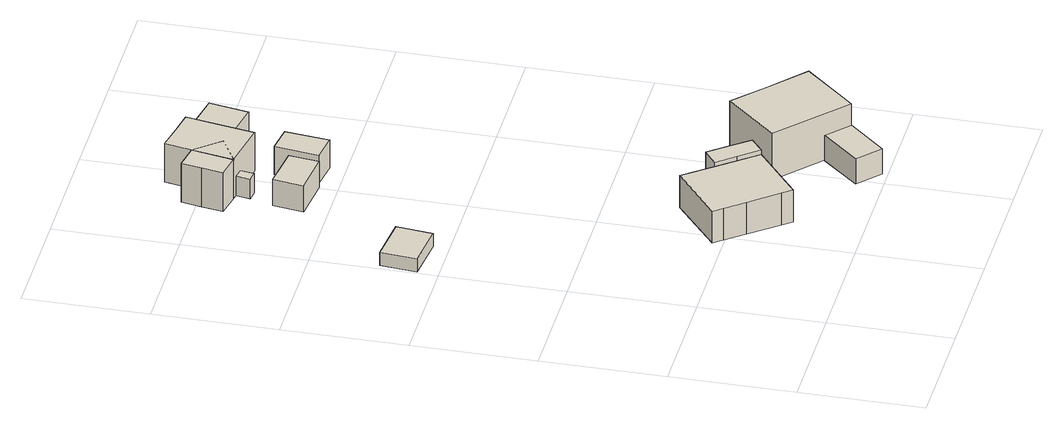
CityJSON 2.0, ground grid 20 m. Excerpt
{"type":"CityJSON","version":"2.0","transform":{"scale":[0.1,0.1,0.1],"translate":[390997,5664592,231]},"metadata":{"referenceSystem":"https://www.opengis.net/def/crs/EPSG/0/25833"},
"CityObjects":{
"building1":{"type":"Building","attributes":{"Gemeindeschluessel":"14627100","BezugspunktDach":"2200","function":"31001_9998","measuredHeight":2.57,"storeysAboveGround":1},"geometry":[{"type":"Solid","lod":"1","boundaries":[[[[0,1,2,3]],[[4,5,6,7]],[[4,7,3,2]],[[5,4,2,1]],[[6,5,1,0]],[[7,6,0,3]]]]}]},
"building2":{"type":"Building","attributes":{"Gemeindeschluessel":"14627100","function":"31001_9998"},"children":["building2-1","building2-2"]},
"building2-1":{"type":"BuildingPart","attributes":{"BezugspunktDach":"2200","measuredHeight":6.5,"storeysAboveGround":2},"parents":["building2"],"geometry":[{"type":"Solid","lod":"1","boundaries":[[[[8,9,10,11,12,13,14,15,16]],[[17,18,19,20,21,22,23,24,25]],[[17,25,16,15]],[[18,17,15,14]],[[19,18,14,13]],[[20,19,13,12]],[[21,20,12,11]],[[22,21,11,10]],[[23,22,10,9]],[[24,23,9,8]],[[25,24,8,16]]]]}]},
"building2-2":{"type":"BuildingPart","attributes":{"BezugspunktDach":"2200","measuredHeight":8.26,"storeysAboveGround":3},"parents":["building2"],"geometry":[{"type":"Solid","lod":"1","boundaries":[[[[26,27,28,29,30,31]],[[32,33,34,20,35,18]],[[32,18,31,30]],[[33,32,30,29]],[[34,33,29,28]],[[20,34,28,27]],[[35,20,27,26]],[[18,35,26,31]]]]}]},
"building3":{"type":"Building","attributes":{"Gemeindeschluessel":"14627100","BezugspunktDach":"2200","function":"31001_9998","measuredHeight":5.94,"storeysAboveGround":2},"geometry":[{"type":"Solid","lod":"1","boundaries":[[[[36,37,38,39]],[[40,41,42,43]],[[40,43,39,38]],[[41,40,38,37]],[[42,41,37,36]],[[43,42,36,39]]]]}]},
"building4":{"type":"Building","attributes":{"Gemeindeschluessel":"14627100","function":"31001_9998"},"children":["building4-1","building4-2","building4-3"]},
"building4-1":{"type":"BuildingPart","attributes":{"BezugspunktDach":"2200","measuredHeight":8.41,"storeysAboveGround":3},"parents":["building4"],"geometry":[{"type":"Solid","lod":"1","boundaries":[[[[44,45,46,47,48,49,50]],[[51,52,53,54,55,56,57]],[[51,57,50,49]],[[52,51,49,48]],[[53,52,48,47]],[[54,53,47,46]],[[55,54,46,45]],[[56,55,45,44]],[[57,56,44,50]]]]}]},
"building4-2":{"type":"BuildingPart","attributes":{"BezugspunktDach":"2200","measuredHeight":8.41,"storeysAboveGround":3},"parents":["building4"],"geometry":[{"type":"Solid","lod":"1","boundaries":[[[[50,58,49,59,60,61]],[[62,63,51,64,57,65]],[[62,65,61,60]],[[63,62,60,59]],[[51,63,59,49]],[[64,51,49,58]],[[57,64,58,50]],[[65,57,50,61]]]]}]},
"building4-3":{"type":"BuildingPart","attributes":{"BezugspunktDach":"2200","measuredHeight":3.5,"storeysAboveGround":1},"parents":["building4"],"geometry":[{"type":"Solid","lod":"1","boundaries":[[[[66,67,68,69,70]],[[71,56,72,73,74]],[[71,74,70,69]],[[56,71,69,68]],[[72,56,68,67]],[[73,72,67,66]],[[74,73,66,70]]]]}]},
"building5":{"type":"Building","attributes":{"Gemeindeschluessel":"14627100","BezugspunktDach":"2200","function":"31001_9998","measuredHeight":6.38,"storeysAboveGround":2},"geometry":[{"type":"Solid","lod":"1","boundaries":[[[[75,76,77,78]],[[79,80,81,82]],[[79,82,78,77]],[[80,79,77,76]],[[81,80,76,75]],[[82,81,75,78]]]]}]},
"building6":{"type":"Building","attributes":{"Gemeindeschluessel":"14627100","function":"31001_9998"},"children":["building6-1","building6-2"]},
"building6-1":{"type":"BuildingPart","attributes":{"BezugspunktDach":"2200","measuredHeight":9.69,"storeysAboveGround":3},"parents":["building6"],"geometry":[{"type":"Solid","lod":"1","boundaries":[[[[83,84,85,86,87]],[[88,89,90,91,92]],[[88,92,87,86]],[[89,88,86,85]],[[90,89,85,84]],[[91,90,84,83]],[[92,91,83,87]]]]}]},
"building6-2":{"type":"BuildingPart","attributes":{"BezugspunktDach":"2200","measuredHeight":4.77,"storeysAboveGround":2},"parents":["building6"],"geometry":[{"type":"Solid","lod":"1","boundaries":[[[[93,94,95,96,97]],[[98,99,91,100,101]],[[98,101,97,96]],[[99,98,96,95]],[[91,99,95,94]],[[100,91,94,93]],[[101,100,93,97]]]]}]},
"building7":{"type":"Building","attributes":{"Gemeindeschluessel":"14627100","BezugspunktDach":"2200","function":"31001_9998","measuredHeight":3.35,"storeysAboveGround":1},"geometry":[{"type":"Solid","lod":"1","boundaries":[[[[102,103,104,105,106,107]],[[108,109,110,111,112,113]],[[108,113,107,106]],[[109,108,106,105]],[[110,109,105,104]],[[111,110,104,103]],[[112,111,103,102]],[[113,112,102,107]]]]}]}
},
"vertices":[
[80,626,26],[87,685,26],[11,693,26],[5,634,26],[11,693,3],[87,685,3],[80,626,3],[5,634,3],
[180,199,69],[204,169,69],[241,123,69],[253,108,69],[340,177,69],[328,192,69],[291,238,69],[255,284,69],[168,214,69],[255,284,12],[291,238,12],[328,192,12],[340,177,12],[253,108,12],[241,123,12],[204,169,12],[180,199,12],[168,214,12],
[315,208,77],[340,177,77],[364,196,77],[340,227,77],[316,257,77],[291,238,77],[316,257,12],[340,227,12],[364,196,12],[315,208,12],
[170,822,72],[176,871,72],[105,880,72],[98,830,72],[105,880,25],[176,871,25],[170,822,25],[98,830,25],
[186,926,99],[196,983,99],[206,1037,99],[167,1044,99],[127,1052,99],[118,1008,99],[105,940,99],[118,1008,30],[127,1052,30],[167,1044,30],[206,1037,30],[196,983,30],[186,926,30],[105,940,30],
[153,967,99],[77,1015,99],[71,982,99],[65,947,99],[71,982,30],[77,1015,30],[153,967,30],[65,947,30],
[126,913,65],[130,936,65],[186,926,65],[113,939,65],[109,915,65],[113,939,30],[130,936,30],[126,913,30],[109,915,30],
[215,816,83],[223,888,83],[179,894,83],[170,822,83],[179,894,33],[223,888,33],[215,816,33],[170,822,33],
[463,65,99],[538,148,99],[480,200,99],[430,246,99],[355,163,99],[430,246,16],[480,200,16],[538,148,16],[463,65,16],[355,163,16],
[408,5,61],[463,65,61],[441,85,61],[426,99,61],[371,38,61],[426,99,16],[441,85,16],[408,5,16],[371,38,16],
[211,981,71],[210,970,71],[283,957,71],[295,1021,71],[206,1037,71],[196,983,71],[206,1037,37],[295,1021,37],[283,957,37],[210,970,37],[211,981,37],[196,983,37]
]}
